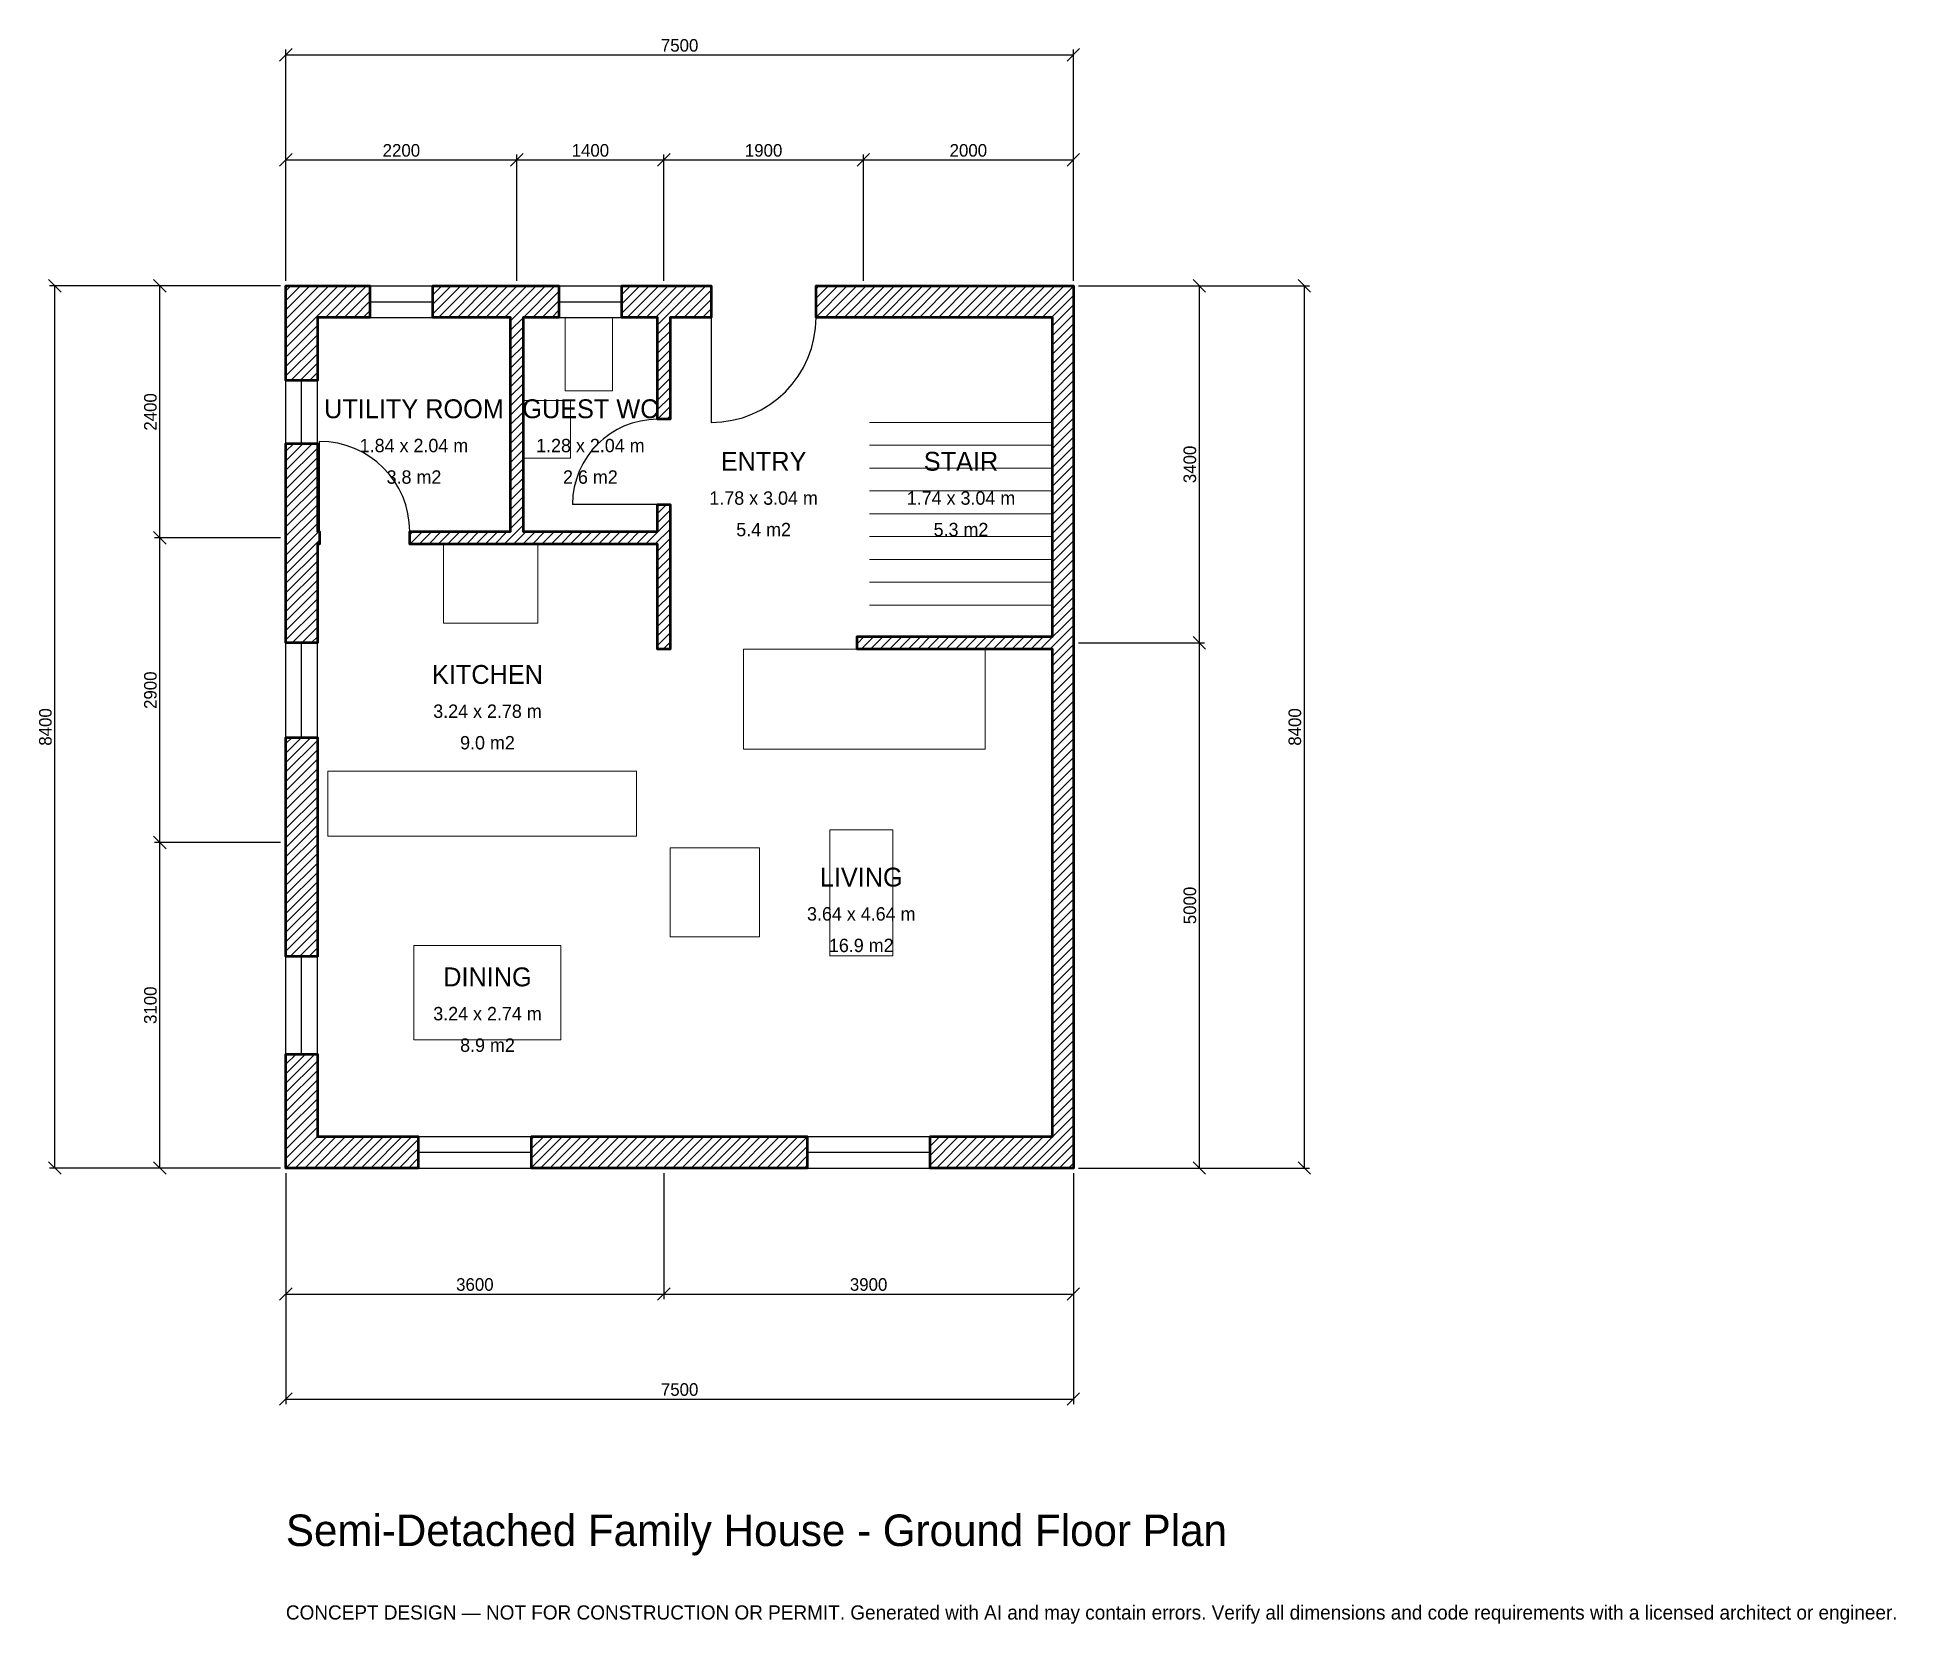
# Model space of a CAD drawing. Header units: millimetres. Extents: x -2369 to 15333, y -4341 to 10769.
import ezdxf
from ezdxf.enums import TextEntityAlignment as Align

# ---------------------------------------------------------------- set-up
doc = ezdxf.new("R2010")
doc.units = ezdxf.units.MM
for name, color, linetype, lineweight in [('A-ANNO-DIMS', 1, 'Continuous', 13), ('A-ANNO-TEXT', 7, 'Continuous', 18), ('A-AREA-IDEN', 7, 'Continuous', 18), ('A-DOOR', 2, 'Continuous', 25), ('A-FLOR-FIXT', 9, 'Continuous', 13), ('A-FLOR-STRS', 3, 'Continuous', 18), ('A-FURN', 9, 'Continuous', 13), ('A-GLAZ', 4, 'Continuous', 25), ('A-WALL', 7, 'Continuous', 50), ('A-WALL-PATT', 8, 'Continuous', 13)]:
    doc.layers.add(name, color=color, linetype=linetype, lineweight=lineweight)
doc.dimstyles.new('PLAN', dxfattribs={"dimtxt": 120, "dimasz": 80, "dimexe": 50, "dimexo": 50, "dimgap": 30, "dimtad": 1, "dimdec": 0, "dimtsz": 60, "dimcen": 2.5, "dimclrd": 1, "dimclre": 1, "dimazin": 3, "dimtfac": 1, "dimtmove": 0, "dimatfit": 3})

msp = doc.modelspace()

# ---------------------------------------------------------------- hatches: boundary and pattern name
at = {"layer": 'A-WALL-PATT'}
h = msp.add_hatch(dxfattribs=at)
h.set_pattern_fill('ANSI31', color=8, scale=20)
h.paths.add_polyline_path([(-0.001, 0), (-0.001, 300), (0, 300), (0, 1085), (300, 1085), (300, 300), (1260, 300), (1260, 0), (300, 0), (300, -0.001), (0, -0.001), (0, -0.001), (0, 0), (-0.001, 0)])
h.paths.add_polyline_path([(0, 2950), (0, 3250), (0, 4100), (300, 4100), (300, 3250), (300, 2950), (300, 2015), (0, 2015), (0, 2950)])
h.paths.add_polyline_path([(0, 5850), (0, 5940), (-0.001, 5940), (-0.001, 6060), (0, 6060), (0, 6150), (0, 6900), (300, 6900), (300, 6150), (300, 6060), (320, 6060), (320, 5940), (300, 5940), (300, 5850), (300, 5000), (0, 5000), (0, 5850)])
h.paths.add_polyline_path([(0, 8100), (-0.001, 8100), (-0.001, 8400), (0, 8400), (0, 8400.001), (0, 8400.001), (300, 8400.001), (300, 8400), (800, 8400), (800, 8100), (300, 8100), (300, 7500), (0, 7500), (0, 8100)])
h.paths.add_polyline_path([(2050, 8400), (2140, 8400), (2140, 8400.001), (2260, 8400.001), (2260, 8400), (2350, 8400), (2600, 8400), (2600, 8100), (2350, 8100), (2260, 8100), (2260, 6060), (3540, 6060), (3540, 6320), (3660, 6320), (3660, 6060), (3660, 5940), (3660, 4940), (3540, 4940), (3540, 5940), (2260, 5940), (2140, 5940), (1180, 5940), (1180, 6060), (2140, 6060), (2140, 8100), (2050, 8100), (1400, 8100), (1400, 8400), (2050, 8400)])
h.paths.add_polyline_path([(3450, 8400), (3540, 8400), (3540, 8400.001), (3660, 8400.001), (3660, 8400), (3750, 8400), (4050, 8400), (4050, 8100), (3750, 8100), (3660, 8100), (3660, 7130), (3540, 7130), (3540, 8100), (3450, 8100), (3200, 8100), (3200, 8400), (3450, 8400)])
h.paths.add_polyline_path([(5350, 8400), (5650, 8400), (7300, 8400), (7300, 8400.001), (7500, 8400.001), (7500, 8400), (7500.001, 8400), (7500.001, 8100), (7500, 8100), (7500, 5100), (7500, 5060), (7500.001, 5060), (7500.001, 4940), (7500, 4940), (7500, 4900), (7500, 300), (7500.001, 300), (7500.001, 0), (7500, 0), (7500, -0.001), (7300, -0.001), (7300, 0), (6135, 0), (6135, 300), (7300, 300), (7300, 4900), (7300, 4940), (5440, 4940), (5440, 5060), (7300, 5060), (7300, 5100), (7300, 8100), (5650, 8100), (5350, 8100), (5050, 8100), (5050, 8400), (5350, 8400)])
h.paths.add_polyline_path([(3750, 0), (3450, 0), (2340, 0), (2340, 300), (3450, 300), (3750, 300), (4965, 300), (4965, 0), (3750, 0)])

# ---------------------------------------------------------------- linework, layer by layer
at = {"layer": 'A-DOOR'}
for p, q in [((4050, 8100), (4050, 7100)), ((320, 6060), (320, 6920)), ((3540, 6320), (2730, 6320))]:
    msp.add_line(p, q, dxfattribs=at)
for centre, radius, start, end in [((4050, 8100), 1000, 270, 360), ((3540, 6320), 810, 90, 180), ((320, 6060), 860, 0, 90)]:
    msp.add_arc(centre, radius, start, end, dxfattribs=at)
at = {"layer": 'A-FLOR-FIXT'}
for points in [[(2660, 7400), (3110, 7400), (3110, 8100), (2660, 8100)], [(2260, 6760), (2710, 6760), (2710, 7310), (2260, 7310)], [(400, 3160), (3340, 3160), (3340, 3780), (400, 3780)]]:
    msp.add_lwpolyline(points, close=True, dxfattribs=at)
at = {"layer": 'A-FLOR-STRS'}
for p, q in [((5560, 7100), (7300, 7100)), ((5560, 6882.5), (7300, 6882.5)), ((5560, 6665), (7300, 6665)), ((5560, 6447.5), (7300, 6447.5)), ((5560, 6230), (7300, 6230)), ((5560, 6012.5), (7300, 6012.5)), ((5560, 5795), (7300, 5795)), ((5560, 5577.5), (7300, 5577.5)), ((5560, 5360), (7300, 5360))]:
    msp.add_line(p, q, dxfattribs=at)
at = {"layer": 'A-FURN'}
for points in [[(1500, 5190), (2400, 5190), (2400, 5940), (1500, 5940)], [(4360, 3990), (6660, 3990), (6660, 4940), (4360, 4940)], [(5180, 2020), (5780, 2020), (5780, 3220), (5180, 3220)], [(3660, 2200), (4510, 2200), (4510, 3050), (3660, 3050)], [(1220, 1220), (2620, 1220), (2620, 2120), (1220, 2120)]]:
    msp.add_lwpolyline(points, close=True, dxfattribs=at)
at = {"layer": 'A-GLAZ'}
for p, q in [((800, 8400), (1400, 8400)), ((2600, 8400), (3200, 8400)), ((800, 8250), (1400, 8250)), ((2600, 8250), (3200, 8250)), ((800, 8100), (1400, 8100)), ((2600, 8100), (3200, 8100)), ((0, 6900), (0, 7500)), ((150, 6900), (150, 7500)), ((300, 6900), (300, 7500)), ((0, 4100), (0, 5000)), ((150, 4100), (150, 5000)), ((300, 4100), (300, 5000)), ((0, 1085), (0, 2015)), ((150, 1085), (150, 2015)), ((300, 1085), (300, 2015)), ((1260, 300), (2340, 300)), ((4965, 300), (6135, 300)), ((1260, 150), (2340, 150)), ((1260, 0), (2340, 0)), ((4965, 150), (6135, 150)), ((4965, 0), (6135, 0))]:
    msp.add_line(p, q, dxfattribs=at)
at = {"layer": 'A-WALL'}
for points in [[(0, 8100), (-0.001, 8100), (-0.001, 8400), (0, 8400), (0, 8400.001), (0, 8400.001), (300, 8400.001), (300, 8400), (800, 8400), (800, 8100), (300, 8100), (300, 7500), (0, 7500), (0, 8100)], [(2050, 8400), (2140, 8400), (2140, 8400.001), (2260, 8400.001), (2260, 8400), (2350, 8400), (2600, 8400), (2600, 8100), (2350, 8100), (2260, 8100), (2260, 6060), (3540, 6060), (3540, 6320), (3660, 6320), (3660, 6060), (3660, 5940), (3660, 4940), (3540, 4940), (3540, 5940), (2260, 5940), (2140, 5940), (1180, 5940), (1180, 6060), (2140, 6060), (2140, 8100), (2050, 8100), (1400, 8100), (1400, 8400), (2050, 8400)], [(3450, 8400), (3540, 8400), (3540, 8400.001), (3660, 8400.001), (3660, 8400), (3750, 8400), (4050, 8400), (4050, 8100), (3750, 8100), (3660, 8100), (3660, 7130), (3540, 7130), (3540, 8100), (3450, 8100), (3200, 8100), (3200, 8400), (3450, 8400)], [(5350, 8400), (5650, 8400), (7300, 8400), (7300, 8400.001), (7500, 8400.001), (7500, 8400), (7500.001, 8400), (7500.001, 8100), (7500, 8100), (7500, 5100), (7500, 5060), (7500.001, 5060), (7500.001, 4940), (7500, 4940), (7500, 4900), (7500, 300), (7500.001, 300), (7500.001, 0), (7500, 0), (7500, -0.001), (7300, -0.001), (7300, 0), (6135, 0), (6135, 300), (7300, 300), (7300, 4900), (7300, 4940), (5440, 4940), (5440, 5060), (7300, 5060), (7300, 5100), (7300, 8100), (5650, 8100), (5350, 8100), (5050, 8100), (5050, 8400), (5350, 8400)], [(0, 5850), (0, 5940), (-0.001, 5940), (-0.001, 6060), (0, 6060), (0, 6150), (0, 6900), (300, 6900), (300, 6150), (300, 6060), (320, 6060), (320, 5940), (300, 5940), (300, 5850), (300, 5000), (0, 5000), (0, 5850)], [(0, 2950), (0, 3250), (0, 4100), (300, 4100), (300, 3250), (300, 2950), (300, 2015), (0, 2015), (0, 2950)], [(-0.001, 0), (-0.001, 300), (0, 300), (0, 1085), (300, 1085), (300, 300), (1260, 300), (1260, 0), (300, 0), (300, -0.001), (0, -0.001), (0, -0.001), (0, 0), (-0.001, 0)], [(3750, 0), (3450, 0), (2340, 0), (2340, 300), (3450, 300), (3750, 300), (4965, 300), (4965, 0), (3750, 0)]]:
    msp.add_lwpolyline(points, close=True, dxfattribs=at)

# ---------------------------------------------------------------- texts
at = {"layer": 'A-ANNO-TEXT'}
for s, height, p in [('Semi-Detached Family House - Ground Floor Plan', 300, (0, -3600)), ('CONCEPT DESIGN — NOT FOR CONSTRUCTION OR PERMIT. Generated with AI and may contain errors. Verify all dimensions and code requirements with a licensed architect or engineer.', 135, (0, -4300))]:
    msp.add_text(s, height=height, dxfattribs=at).set_placement(p)
at = {"layer": 'A-AREA-IDEN'}
for s, height, p in [('UTILITY ROOM', 180, (1220, 7230)), ('GUEST WC', 180, (2900, 7230)), ('1.84 x 2.04 m', 127.5, (1220, 6880)), ('1.28 x 2.04 m', 127.5, (2900, 6880)), ('ENTRY', 180, (4550, 6730)), ('STAIR', 180, (6430, 6730)), ('3.8 m2', 127.5, (1220, 6580)), ('2.6 m2', 127.5, (2900, 6580)), ('1.78 x 3.04 m', 127.5, (4550, 6380)), ('1.74 x 3.04 m', 127.5, (6430, 6380)), ('5.4 m2', 127.5, (4550, 6080)), ('5.3 m2', 127.5, (6430, 6080)), ('KITCHEN', 180, (1920, 4700)), ('3.24 x 2.78 m', 127.5, (1920, 4350)), ('9.0 m2', 127.5, (1920, 4050)), ('LIVING', 180, (5480, 2770)), ('3.64 x 4.64 m', 127.5, (5480, 2420)), ('16.9 m2', 127.5, (5480, 2120)), ('DINING', 180, (1920, 1820)), ('3.24 x 2.74 m', 127.5, (1920, 1470)), ('8.9 m2', 127.5, (1920, 1170))]:
    msp.add_text(s, height=height, dxfattribs=at).set_placement(p, align=Align.MIDDLE_CENTER)

# ---------------------------------------------------------------- dimensions: what is measured, and where the dimension line sits
at = {"layer": 'A-ANNO-DIMS'}
for base, p1, p2, text in [((0, 10600), (0, 8400), (7500, 8400), '7500'), ((0, 9600), (0, 8400), (2200, 8400), '2200'), ((2200, 9600), (2200, 8400), (3600, 8400), '1400'), ((3600, 9600), (3600, 8400), (5500, 8400), '1900'), ((5500, 9600), (5500, 8400), (7500, 8400), '2000'), ((0, -1200), (0, 0), (3600, 0), '3600'), ((0, -2200), (0, 0), (7500, 0), '7500'), ((3600, -1200), (3600, 0), (7500, 0), '3900')]:
    msp.add_linear_dim(base=base, p1=p1, p2=p2, text=text, dimstyle='PLAN', dxfattribs=at).render()
for base, p1, p2, text in [((-2200, 0), (0, 0), (0, 8400), '8400'), ((-1200, 6000), (0, 6000), (0, 8400), '2400'), ((8700, 5000), (7500, 5000), (7500, 8400), '3400'), ((9700, 0), (7500, 0), (7500, 8400), '8400'), ((-1200, 3100), (0, 3100), (0, 6000), '2900'), ((8700, 0), (7500, 0), (7500, 5000), '5000'), ((-1200, 0), (0, 0), (0, 3100), '3100')]:
    msp.add_linear_dim(base=base, p1=p1, p2=p2, angle=90, text=text, dimstyle='PLAN', dxfattribs=at).render()

doc.saveas('drawing.dxf')
